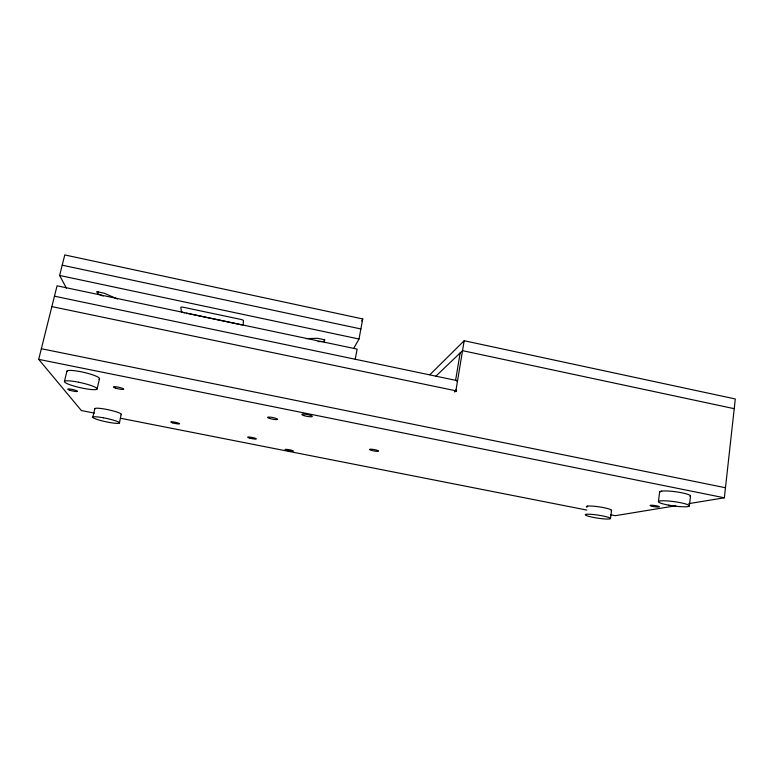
<?xml version="1.0" encoding="UTF-8"?>
<svg xmlns="http://www.w3.org/2000/svg" width="774" height="774" viewBox="0 0 774 774"><rect width="100%" height="100%" fill="white"/><g stroke="black" fill="none" stroke-linecap="round" stroke-linejoin="round"><path stroke-width="1.16" d="M243.142 324.538L243.462 320.649A2.651 0.658 12.5 0 0 240.907 319.439L183.322 307.249A2.699 0.658 13.3 0 0 180.797 307.394L181.426 311.506A2.651 0.639 13.2 0 0 184.115 312.725L184.754 312.86M688.802 503.632L724.358 497.798L735.3 398.968L464.187 340.734L429.928 374.674M455.083 390.638C456.476 394.208 457.889 387.097 454.444 391.276M689.353 505.964L690.505 496.134M658.432 501.658L659.632 491.916M610.502 518.483L611.586 510.289M454.444 391.963L455.876 390.802L464.187 340.734M455.596 380.334L460.143 352.954M355.227 359.252L357.124 349.113L57.053 285.799L38.7 359.359L81.357 410.539L94.409 413.103M353.65 348.493L359.01 339.022L362.754 318.946L64.764 254.936L59.637 275.467L66.419 288.151M318.075 341.634L324.083 341.508L324.5 339.341M103.31 417.786A13.632 1.703 12.1 0 0 92.793 417.302L93.122 417.718A13.632 1.703 12.1 0 0 106.299 421.849L108.979 422.372A13.632 1.703 12.1 0 0 119.486 422.894L121.189 413.984A13.603 1.8 12.2 0 0 108.06 409.717L105.312 409.165A13.603 1.8 12.2 0 0 94.834 408.778L94.892 408.982M97.069 389.051L99.488 378.815M92.822 417.128L94.834 408.595M103.135 296.094L97.65 293.714L98.172 291.508M64.416 381.485L66.932 371.162M324.083 341.508L324.799 339.825L317.659 338.315L305.624 338.615M361.622 321.055L362.754 318.946M435.675 376.358L462.542 350.67L734.226 408.682M456.844 381.311L457.55 380.711L54.47 296.181M688.444 506.486L687.07 506.699A15.586 2.158 7.8 0 1 668.862 505.17M675.76 505.77L615.32 515.678L610.57 514.739M661.712 491.084L660.416 491.345A15.557 2.293 7.6 0 0 659.903 492.39M587.689 506.08L586.789 506.264A12.713 1.616 8.5 0 0 587.089 507.251M103.3 417.776L106.048 418.318A13.632 1.703 12.1 0 1 119.215 422.488L119.486 422.894M79.422 371.452L82.789 372.13A16.699 2.651 12.9 0 1 99.149 377.915L99.546 378.554A16.699 2.651 12.9 0 1 98.898 379.202M668.842 505.17L666.017 504.609A15.586 2.158 7.8 0 1 659.255 501.136L660.503 500.894A15.586 2.158 7.8 0 1 678.991 502.413L681.865 502.984A15.586 2.158 7.8 0 1 688.434 506.477M120.512 418.25L586.837 510.066M41.351 348.716L725.47 487.746M38.7 359.359L724.358 497.798M51.868 306.601L455.876 390.802M186.553 313.238L189.349 313.828M190.259 314.021L240.55 324.635A2.612 0.639 12.4 0 0 243.142 324.529M62.201 265.182L360.887 328.96M59.637 275.467L359.01 339.022M117.445 298.996L104.267 293.23L96.74 291.643L97.65 293.714M611.102 510.705A12.713 1.616 8.5 0 0 604.717 507.86L602.288 507.376A12.713 1.616 8.5 0 0 587.727 506.09M690.04 496.531A15.557 2.293 7.6 0 0 683.045 493.057L680.143 492.477A15.557 2.293 7.6 0 0 661.751 491.093M121.441 414.409A13.603 1.8 12.2 0 1 121.17 414.719M66.97 371.443A16.699 2.651 12.9 0 1 79.47 371.472M586.063 514.333L585.676 514.42A12.732 1.519 8.6 0 0 592.265 517.167L594.606 517.632A12.732 1.519 8.6 0 0 609.08 519.015L610.028 518.87A12.732 1.519 8.6 0 0 603.614 516.113L601.175 515.639A12.732 1.519 8.6 0 0 586.605 514.265L586.063 514.333M78.58 382.211L76.907 381.892A16.738 2.496 12.8 0 0 64.465 381.756L64.919 382.375A16.738 2.496 12.8 0 0 81.386 387.929L84.618 388.577A16.738 2.496 12.8 0 0 97.108 388.8L96.721 388.2A16.738 2.496 12.8 0 0 80.283 382.569L78.58 382.211M371.491 450.41A4.663 0.706 10.2 0 0 378.573 451.087A4.663 0.706 10.2 0 0 371.897 449.249A4.663 0.706 10.2 0 0 371.491 450.41M115.481 388.084A5.321 0.832 12.5 0 0 123.705 389.274A5.321 0.832 12.5 0 0 116.448 386.836A5.321 0.832 12.5 0 0 115.481 388.084M269.884 418.521A5.099 0.822 11.2 0 0 277.614 419.344A5.099 0.822 11.2 0 0 270.349 417.157A5.099 0.822 11.2 0 0 269.884 418.521M304.047 415.638A5.36 0.919 10.9 0 0 312.309 416.499A5.36 0.919 10.9 0 0 304.85 414.167A5.36 0.919 10.9 0 0 304.047 415.638M652.327 506.351A4.683 0.629 8 0 0 659.371 506.796A4.683 0.629 8 0 0 652.511 505.277A4.683 0.629 8 0 0 652.327 506.351M286.864 450.352A4.228 0.571 10.8 0 0 293.327 451.116A4.228 0.571 10.8 0 0 287.357 449.442A4.228 0.571 10.8 0 0 286.864 450.352M249.741 438.132A4.412 0.61 11.2 0 0 256.349 438.897A4.412 0.61 11.2 0 0 249.983 437.097A4.412 0.61 11.2 0 0 249.741 438.132M172.737 422.885A4.499 0.619 11.8 0 0 179.568 423.784A4.499 0.619 11.8 0 0 173.202 421.888A4.499 0.619 11.8 0 0 172.737 422.885M69.863 390.26A5.05 0.726 12.7 0 0 77.516 391.383A5.05 0.726 12.7 0 0 70.415 389.099A5.05 0.726 12.7 0 0 69.863 390.26"/></g></svg>
